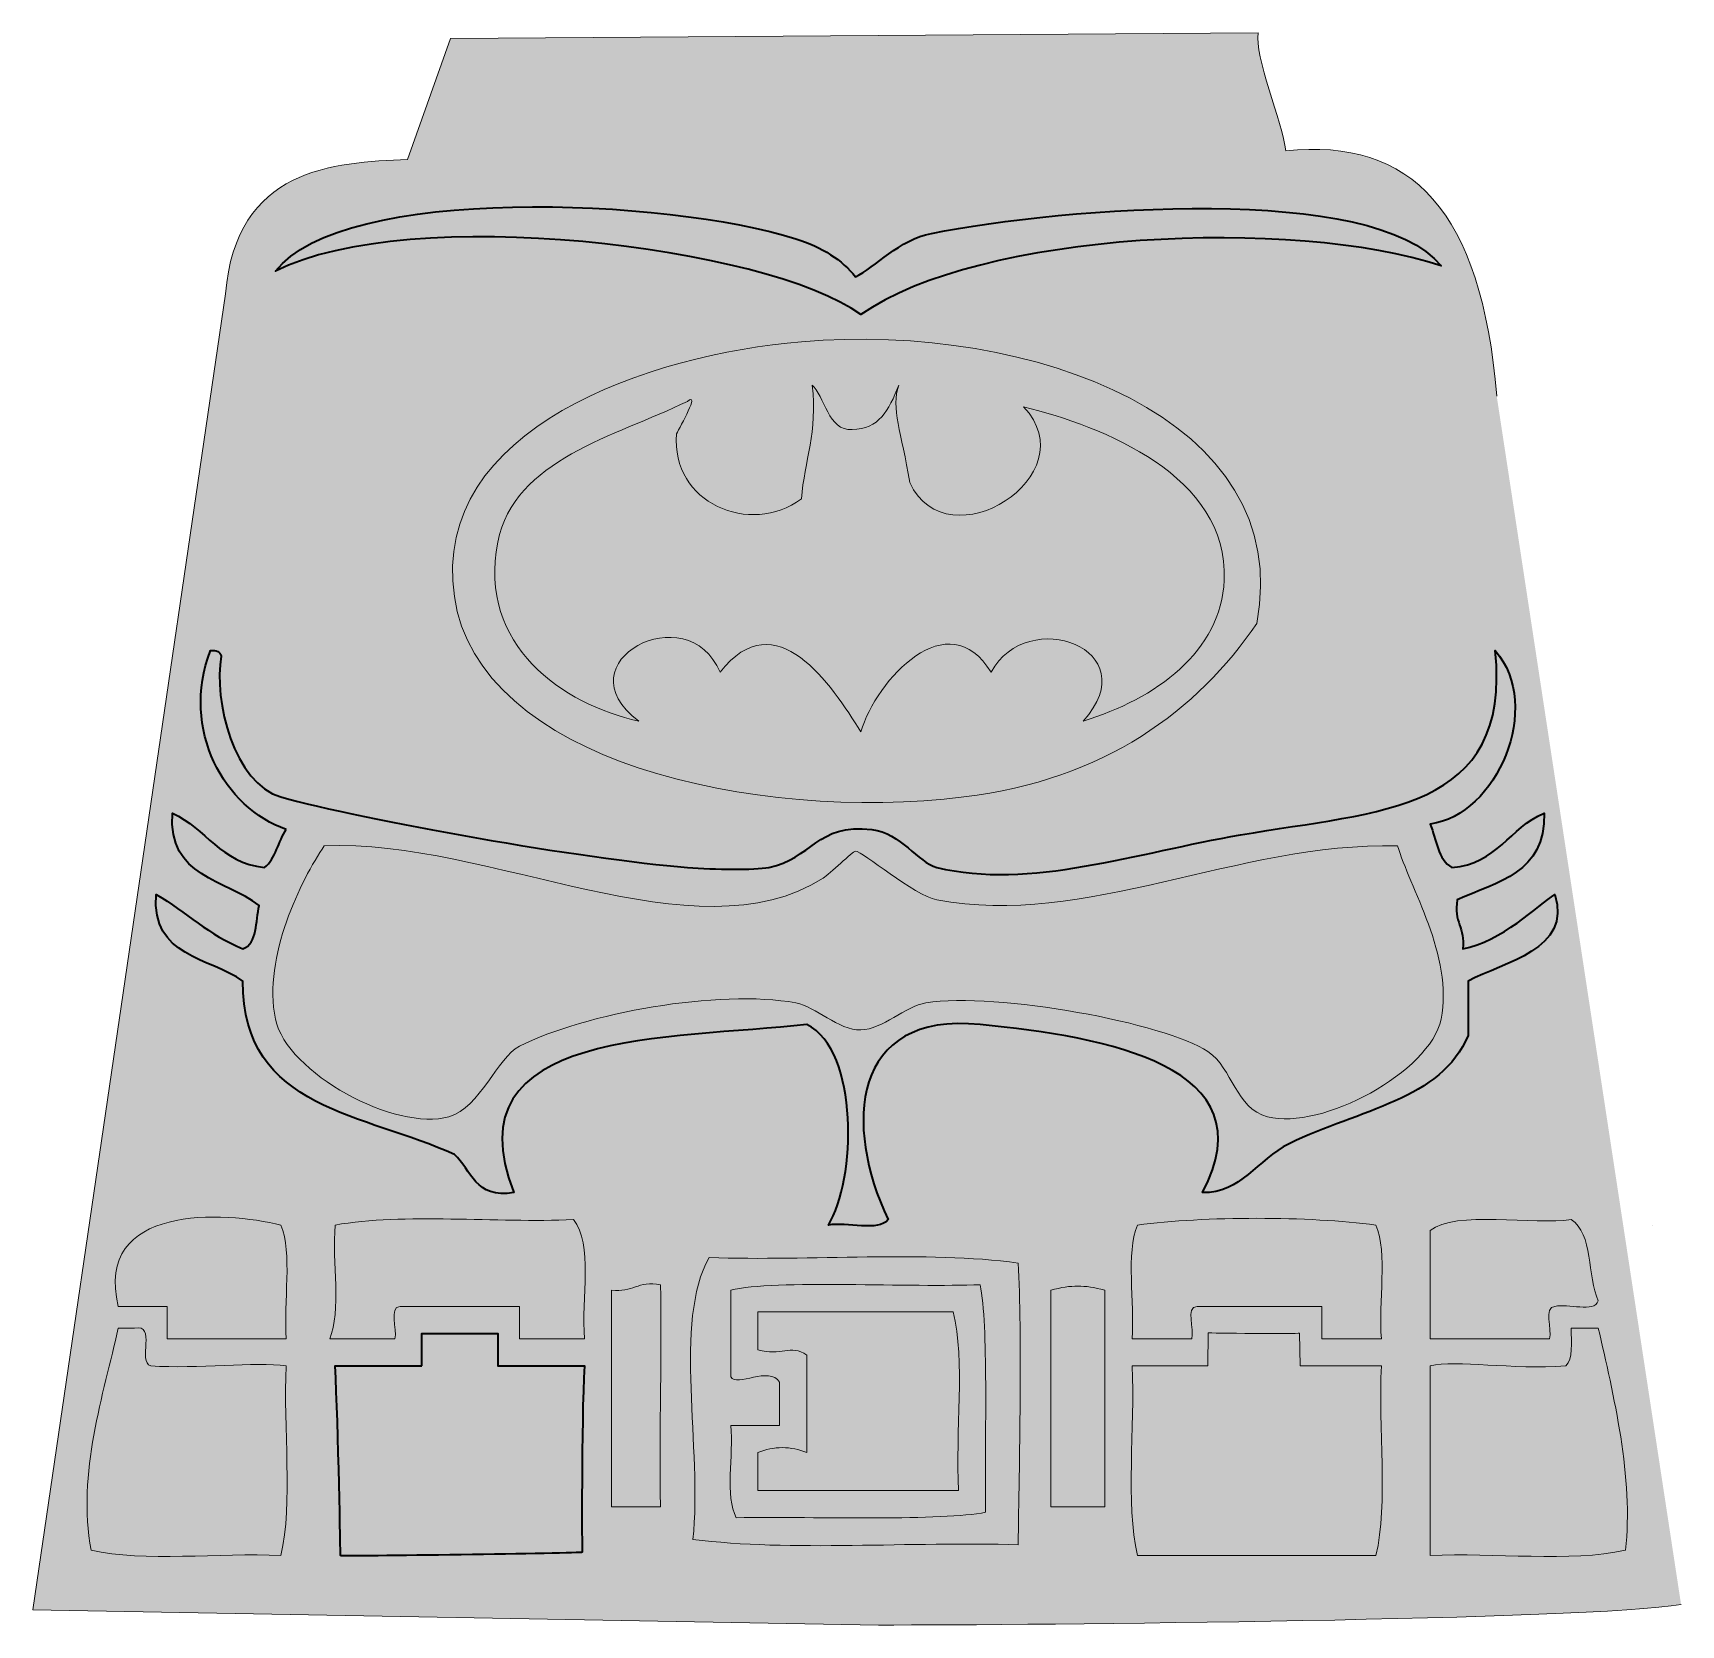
# Model space of a CAD drawing. Header units: inches. Extents: x 258 to 562, y 279 to 572.
import ezdxf

# ---------------------------------------------------------------- set-up
doc = ezdxf.new("R2010")
doc.units = ezdxf.units.IN
doc.header["$MEASUREMENT"] = 0
doc.layers.add('Layer 1', color=7, linetype='Continuous')

# ---------------------------------------------------------------- blocks, each defined once
blk = doc.blocks.new('block 2')
at = {"layer": 'Layer 1', "true_color": 0x676767}
h = blk.add_hatch(color=251, dxfattribs=at)
h.dxf.hatch_style = 2
edge = h.paths.add_edge_path()
edge.add_spline(control_points=[(398.32, 534.34), (374.77, 541.84), (314.54, 544.43), (302.33, 528.34), (327.01, 540.94), (392.76, 533.01), (410.31, 520.34), (431.95, 535.69), (490.3, 538.39), (517.3, 529.34), (505.09, 544.69), (447.94, 540.18), (423.31, 535.34), (417.37, 534.17), (412.99, 529.06), (409.31, 527.34), (406.89, 530.37), (403.12, 532.81), (398.32, 534.34)], knot_values=[0, 0, 0, 0, 1, 1, 1, 2, 2, 2, 3, 3, 3, 4, 4, 4, 5, 5, 5, 6, 6, 6, 6], degree=3, periodic=1)
at = {"layer": 'Layer 1', "color": 7, "lineweight": 35, "true_color": 0xffffff}
blk.add_open_spline([(398.32, 534.34), (374.77, 541.84), (314.54, 544.43), (302.33, 528.34), (327.01, 540.94), (392.76, 533.01), (410.31, 520.34), (431.95, 535.69), (490.3, 538.39), (517.3, 529.34), (505.09, 544.69), (447.94, 540.18), (423.31, 535.34), (417.37, 534.17), (412.99, 529.06), (409.31, 527.34), (406.89, 530.37), (403.12, 532.81), (398.32, 534.34)], degree=3, knots=[0, 0, 0, 0, 1, 1, 1, 2, 2, 2, 3, 3, 3, 4, 4, 4, 5, 5, 5, 6, 6, 6, 6], dxfattribs=at)
blk = doc.blocks.new('block 3')
at = {"layer": 'Layer 1', "true_color": 0xffdb00}
h = blk.add_hatch(color=40, dxfattribs=at)
h.dxf.hatch_style = 2
edge = h.paths.add_edge_path()
edge.add_spline(control_points=[(399.32, 515.34), (371.52, 512.97), (330.86, 499.49), (335.32, 468.35), (339.69, 437.91), (390.59, 426.65), (429.31, 431.35), (455.26, 434.5), (472.45, 447.32), (483.31, 463.35), (490.6, 501.22), (441.77, 518.96), (399.32, 515.34)], knot_values=[0, 0, 0, 0, 1, 1, 1, 2, 2, 2, 3, 3, 3, 4, 4, 4, 4], degree=3, periodic=1)
at = {"layer": 'Layer 1', "lineweight": 0}
blk.add_open_spline([(399.32, 515.34), (371.52, 512.97), (330.86, 499.49), (335.32, 468.35), (339.69, 437.91), (390.59, 426.65), (429.31, 431.35), (455.26, 434.5), (472.45, 447.32), (483.31, 463.35), (490.6, 501.22), (441.77, 518.96), (399.32, 515.34)], degree=3, knots=[0, 0, 0, 0, 1, 1, 1, 2, 2, 2, 3, 3, 3, 4, 4, 4, 4], dxfattribs=at)

msp = doc.modelspace()

# ---------------------------------------------------------------- hatches: boundary and pattern name
at = {"layer": 'Layer 1', "true_color": 0xffffff}
h = msp.add_hatch(color=7, dxfattribs=at)
edge = h.paths.add_edge_path()
edge.add_spline(control_points=[(561.57, 282.35), (544.77, 279.48), (441.72, 278.56), (413.52, 278.56), (413.52, 278.56), (257.6, 281.35), (257.6, 281.35), (257.6, 281.35), (293.1, 524.15), (293.1, 524.15), (295.1, 547.48), (312.96, 548.38), (326.69, 548.98), (326.69, 548.98), (334.59, 571.31), (334.59, 571.31), (334.59, 571.31), (483.58, 572.31), (483.58, 572.31), (482.77, 568.11), (488.11, 555.79), (488.68, 550.57), (511.94, 552.98), (524.77, 539.48), (527.57, 505.32)], knot_values=[0, 0, 0, 0, 1, 1, 1, 2, 2, 2, 3, 3, 3, 4, 4, 4, 5, 5, 5, 6, 6, 6, 7, 7, 7, 8, 8, 8, 8], degree=3, periodic=0)
edge.add_line((527.57, 505.32), (561.57, 282.35))
h = msp.add_hatch(color=7, dxfattribs=at)
edge = h.paths.add_edge_path()
edge.add_spline(control_points=[(399.32, 486.34), (399.91, 493.42), (402.34, 498.65), (401.32, 507.34), (403.5, 505.52), (404.33, 498.67), (408.67, 499.17), (413.67, 499.17), (415.39, 502.6), (417.31, 507.34), (415.76, 503.09), (417.83, 498.67), (419.31, 489.34), (426.38, 474.27), (452.25, 490.74), (440.31, 503.34), (454.91, 499.7), (478.12, 490.66), (477.31, 471.35), (476.75, 458.2), (464.69, 449.4), (451.31, 445.35), (463.24, 458.63), (441.03, 466.77), (434.31, 454.35), (426.48, 467.39), (413.11, 453.01), (410.31, 443.35), (404.87, 452.05), (394.61, 467.58), (384.32, 454.35), (378.44, 468.67), (354.75, 456.21), (369.32, 445.35), (355.44, 448.38), (339.56, 459.29), (343.32, 478.35), (346.35, 493.68), (364.97, 497.81), (378.32, 504.34), (380.71, 506.23), (376.98, 499.76), (376.32, 498.34), (375.18, 485.64), (389.91, 479.34), (399.32, 486.34)], knot_values=[0, 0, 0, 0, 1, 1, 1, 2, 2, 2, 3, 3, 3, 4, 4, 4, 5, 5, 5, 6, 6, 6, 7, 7, 7, 8, 8, 8, 9, 9, 9, 10, 10, 10, 11, 11, 11, 12, 12, 12, 13, 13, 13, 14, 14, 14, 15, 15, 15, 15], degree=3, periodic=1)
at = {"layer": 'Layer 1', "true_color": 0x676767}
h = msp.add_hatch(color=251, dxfattribs=at)
h.dxf.hatch_style = 2
edge = h.paths.add_edge_path()
edge.add_spline(control_points=[(304.33, 425.35), (302.85, 423.16), (302.38, 419.97), (300.33, 418.35), (292.16, 419.18), (289.55, 425.57), (283.33, 428.35), (282.49, 416.51), (293.1, 416.12), (299.33, 411.35), (298.62, 408.4), (299.05, 404.3), (296.33, 403.35), (290.1, 405.79), (285.83, 410.19), (280.33, 413.35), (279.45, 401.81), (290.1, 401.79), (296.33, 397.36), (296.14, 373.5), (319.21, 372.91), (335.32, 365.36), (338.54, 362.58), (339.08, 357.12), (346.32, 358.36), (334.19, 388.8), (375.4, 386.54), (400.32, 389.36), (410.08, 384.57), (409.44, 360.61), (404.31, 352.36), (407.68, 352.99), (413.6, 351.07), (415.31, 353.36), (407.12, 370.75), (408.42, 391.75), (432.31, 389.36), (455.65, 387.02), (485.65, 381.77), (473.31, 358.36), (480.39, 358.15), (483.31, 364.43), (489.3, 367.36), (502.38, 373.76), (517.3, 375.37), (522.3, 387.36), (522.3, 390.69), (522.3, 394.02), (522.3, 397.36), (528.98, 400.94), (541.47, 403.15), (538.3, 413.35), (535.2, 411.44), (528.44, 404.56), (521.3, 403.35), (521.83, 407.22), (519.52, 408.24), (520.3, 412.35), (527.61, 415.71), (536.66, 417.33), (536.3, 428.35), (529.92, 425.73), (527.7, 418.95), (519.3, 418.35), (516.69, 419.74), (516.47, 423.52), (515.3, 426.35), (527.6, 427.93), (536.19, 448.04), (527.3, 458.35), (530.31, 428.5), (506.25, 428.82), (480.31, 424.35), (461.37, 421.09), (441.24, 414.14), (424.31, 418.35), (420.77, 419.24), (417.71, 424.7), (412.31, 425.35), (402.18, 426.59), (401.21, 419.85), (393.32, 418.35), (390.56, 417.83), (383.41, 417.96), (378.32, 418.35), (359.48, 419.79), (318.36, 427.13), (303.33, 431.35), (294.73, 433.77), (290.82, 449.09), (292.33, 457.35), (292.11, 458.13), (291.49, 458.51), (290.33, 458.35), (284.77, 443.76), (292.93, 429.24), (304.33, 425.35)], knot_values=[0, 0, 0, 0, 1, 1, 1, 2, 2, 2, 3, 3, 3, 4, 4, 4, 5, 5, 5, 6, 6, 6, 7, 7, 7, 8, 8, 8, 9, 9, 9, 10, 10, 10, 11, 11, 11, 12, 12, 12, 13, 13, 13, 14, 14, 14, 15, 15, 15, 16, 16, 16, 17, 17, 17, 18, 18, 18, 19, 19, 19, 20, 20, 20, 21, 21, 21, 22, 22, 22, 23, 23, 23, 24, 24, 24, 25, 25, 25, 26, 26, 26, 27, 27, 27, 28, 28, 28, 29, 29, 29, 30, 30, 30, 31, 31, 31, 32, 32, 32, 32], degree=3, periodic=1)
at = {"layer": 'Layer 1', "true_color": 0xffffff}
h = msp.add_hatch(color=7, dxfattribs=at)
edge = h.paths.add_edge_path()
edge.add_spline(control_points=[(509.3, 422.35), (511.36, 414.93), (519.68, 401.9), (517.3, 390.36), (515.29, 380.59), (495.28, 369.77), (485.31, 372.36), (479.34, 373.91), (478.95, 381.21), (474.31, 384.36), (466.5, 389.65), (435.29, 395.4), (422.31, 393.36), (418.51, 392.76), (414.25, 388.44), (410.31, 388.36), (406.07, 388.27), (401.99, 392.69), (398.32, 393.36), (384.04, 395.94), (359.44, 391.47), (347.32, 385.36), (343.21, 383.28), (340.16, 374.05), (334.32, 372.36), (324.55, 369.52), (304.36, 380.44), (302.33, 390.36), (299.96, 401.91), (307.1, 416.05), (311.33, 422.35), (341.81, 423.66), (379.74, 401.37), (403.32, 416.35), (404.48, 417.09), (408.85, 421.34), (409.31, 421.35), (410.57, 421.39), (420.07, 413.15), (424.31, 412.35), (451.81, 407.2), (479.4, 422.91), (509.3, 422.35)], knot_values=[0, 0, 0, 0, 1, 1, 1, 2, 2, 2, 3, 3, 3, 4, 4, 4, 5, 5, 5, 6, 6, 6, 7, 7, 7, 8, 8, 8, 9, 9, 9, 10, 10, 10, 11, 11, 11, 12, 12, 12, 13, 13, 13, 14, 14, 14, 14], degree=3, periodic=1)
at = {"layer": 'Layer 1', "true_color": 0xffdb00}
h = msp.add_hatch(color=40, dxfattribs=at)
edge = h.paths.add_edge_path()
edge.add_spline(control_points=[(273.33, 337.36), (276.33, 337.36), (279.33, 337.36), (282.33, 337.36), (282.33, 335.36), (282.33, 333.36), (282.33, 331.36), (289.66, 331.36), (297, 331.36), (304.33, 331.36), (303.78, 338.15), (305.5, 347.2), (303.33, 352.36), (292.86, 354.96), (268.78, 356.21), (273.33, 337.36)], knot_values=[0, 0, 0, 0, 1, 1, 1, 2, 2, 2, 3, 3, 3, 4, 4, 4, 5, 5, 5, 5], degree=3, periodic=1)
h = msp.add_hatch(color=40, dxfattribs=at)
edge = h.paths.add_edge_path()
edge.add_spline(control_points=[(313.33, 352.36), (312.78, 345.58), (314.5, 336.52), (312.33, 331.36), (316.33, 331.36), (320.33, 331.36), (324.33, 331.36), (324.9, 333.12), (323.12, 337.24), (325.33, 337.36), (332.66, 337.36), (339.99, 337.36), (347.32, 337.36), (347.32, 335.36), (347.32, 333.36), (347.32, 331.36), (351.32, 331.36), (355.32, 331.36), (359.32, 331.36), (358.74, 338.79), (360.89, 348.93), (357.32, 353.36), (342.96, 352.72), (326.03, 354.65), (313.33, 352.36)], knot_values=[0, 0, 0, 0, 1, 1, 1, 2, 2, 2, 3, 3, 3, 4, 4, 4, 5, 5, 5, 6, 6, 6, 7, 7, 7, 8, 8, 8, 8], degree=3, periodic=1)
h = msp.add_hatch(color=40, dxfattribs=at)
edge = h.paths.add_edge_path()
edge.add_spline(control_points=[(461.31, 352.36), (459.13, 347.2), (460.86, 338.15), (460.31, 331.36), (463.97, 331.36), (467.64, 331.36), (471.31, 331.36), (471.88, 333.12), (470.1, 337.24), (472.31, 337.36), (479.97, 337.36), (487.64, 337.36), (495.3, 337.36), (495.3, 335.36), (495.3, 333.36), (495.3, 331.36), (498.97, 331.36), (502.64, 331.36), (506.3, 331.36), (505.75, 338.15), (507.48, 347.2), (505.3, 352.36), (492.9, 354.02), (473.71, 354.02), (461.31, 352.36)], knot_values=[0, 0, 0, 0, 1, 1, 1, 2, 2, 2, 3, 3, 3, 4, 4, 4, 5, 5, 5, 6, 6, 6, 7, 7, 7, 8, 8, 8, 8], degree=3, periodic=1)
h = msp.add_hatch(color=40, dxfattribs=at)
edge = h.paths.add_edge_path()
edge.add_spline(control_points=[(515.3, 351.36), (515.3, 344.7), (515.3, 338.03), (515.3, 331.36), (522.63, 331.36), (529.97, 331.36), (537.3, 331.36), (537.87, 333.12), (536.09, 337.24), (538.3, 337.36), (540.69, 337.97), (545.55, 336.11), (546.3, 338.36), (544.21, 342.94), (545.42, 350.82), (541.3, 353.36), (534.61, 352.39), (519.79, 355.1), (515.3, 351.36)], knot_values=[0, 0, 0, 0, 1, 1, 1, 2, 2, 2, 3, 3, 3, 4, 4, 4, 5, 5, 5, 6, 6, 6, 6], degree=3, periodic=1)
h = msp.add_hatch(color=40, dxfattribs=at)
edge = h.paths.add_edge_path()
edge.add_spline(control_points=[(382.32, 346.36), (375.62, 334.72), (381.1, 310.92), (379.32, 294.37), (397.34, 292.06), (419.63, 294.02), (439.31, 293.37), (439.52, 307.94), (440.04, 332.4), (439.31, 345.36), (422.29, 347.67), (401, 345.71), (382.32, 346.36)], knot_values=[0, 0, 0, 0, 1, 1, 1, 2, 2, 2, 3, 3, 3, 4, 4, 4, 4], degree=3, periodic=1)
h = msp.add_hatch(color=40, dxfattribs=at)
edge = h.paths.add_edge_path()
edge.add_spline(control_points=[(364.32, 340.36), (364.32, 327.03), (364.32, 313.7), (364.32, 300.37), (367.32, 300.37), (370.32, 300.37), (373.32, 300.37), (373.09, 314.32), (373.67, 330.33), (373.32, 341.36), (369.2, 342.15), (368.19, 339.83), (364.32, 340.36)], knot_values=[0, 0, 0, 0, 1, 1, 1, 2, 2, 2, 3, 3, 3, 4, 4, 4, 4], degree=3, periodic=1)
at = {"layer": 'Layer 1', "true_color": 0xffffff}
h = msp.add_hatch(color=7, dxfattribs=at)
edge = h.paths.add_edge_path()
edge.add_spline(control_points=[(432.31, 341.36), (433.83, 333.63), (433.14, 314.15), (433.31, 299.37), (425.32, 297.76), (402.8, 298.56), (387.32, 298.37), (385.21, 302.26), (386.82, 309.87), (386.32, 315.37), (389.32, 315.37), (392.32, 315.37), (395.32, 315.37), (395.32, 318.03), (395.32, 320.7), (395.32, 323.36), (393.44, 326.47), (387.34, 322.37), (386.32, 324.36), (386.32, 329.7), (386.32, 335.03), (386.32, 340.36), (394.14, 342.31), (420.12, 340.82), (432.31, 341.36)], knot_values=[0, 0, 0, 0, 1, 1, 1, 2, 2, 2, 3, 3, 3, 4, 4, 4, 5, 5, 5, 6, 6, 6, 7, 7, 7, 8, 8, 8, 8], degree=3, periodic=1)
edge = h.paths.add_edge_path()
edge.add_spline(control_points=[(391.32, 329.36), (395.58, 328.08), (397.3, 330.48), (400.32, 328.36), (400.32, 322.37), (400.32, 316.37), (400.32, 310.37), (397.49, 311.6), (394.14, 311.6), (391.32, 310.37), (391.32, 308.03), (391.32, 305.7), (391.32, 303.37), (403.65, 303.37), (415.98, 303.37), (428.31, 303.37), (427.7, 314.08), (429.58, 327.29), (427.31, 336.36), (415.31, 336.36), (403.32, 336.36), (391.32, 336.36), (391.32, 334.03), (391.32, 331.7), (391.32, 329.36)], knot_values=[0, 0, 0, 0, 1, 1, 1, 2, 2, 2, 3, 3, 3, 4, 4, 4, 5, 5, 5, 6, 6, 6, 7, 7, 7, 8, 8, 8, 8], degree=3, periodic=1)
at = {"layer": 'Layer 1', "true_color": 0xffdb00}
h = msp.add_hatch(color=40, dxfattribs=at)
edge = h.paths.add_edge_path()
edge.add_spline(control_points=[(445.31, 340.36), (445.31, 327.03), (445.31, 313.7), (445.31, 300.37), (448.64, 300.37), (451.98, 300.37), (455.31, 300.37), (455.31, 313.7), (455.31, 327.03), (455.31, 340.36), (451.31, 341.35), (449.31, 341.35), (445.31, 340.36)], knot_values=[0, 0, 0, 0, 1, 1, 1, 2, 2, 2, 3, 3, 3, 4, 4, 4, 4], degree=3, periodic=1)
h = msp.add_hatch(color=40, dxfattribs=at)
edge = h.paths.add_edge_path()
edge.add_spline(control_points=[(273.33, 333.36), (270.68, 321.3), (265.66, 306.44), (268.33, 292.37), (278.06, 290.1), (291.95, 291.99), (303.33, 291.37), (305.6, 301.1), (303.71, 314.99), (304.33, 326.36), (298.61, 327.18), (287.94, 325.83), (279.33, 326.36), (276.83, 327.2), (280.48, 334.18), (276.33, 333.36), (275.33, 333.36), (274.33, 333.36), (273.33, 333.36)], knot_values=[0, 0, 0, 0, 1, 1, 1, 2, 2, 2, 3, 3, 3, 4, 4, 4, 5, 5, 5, 6, 6, 6, 6], degree=3, periodic=1)
h = msp.add_hatch(color=40, dxfattribs=at)
h.dxf.hatch_style = 2
edge = h.paths.add_edge_path()
edge.add_spline(control_points=[(329.32, 326.36), (323.99, 326.36), (318.66, 326.36), (313.33, 326.36), (313.95, 314.99), (314.33, 291.37), (314.33, 291.37), (314.31, 291.19), (358.8, 291.76), (358.88, 292), (358.88, 292), (358.7, 315.32), (359.32, 326.36), (353.99, 326.36), (348.66, 326.36), (343.32, 326.36), (343.32, 328.36), (343.32, 330.36), (343.32, 332.36), (338.66, 332.36), (333.99, 332.36), (329.32, 332.36), (329.38, 332.19), (329.32, 326.36), (329.32, 326.36)], knot_values=[0, 0, 0, 0, 1, 1, 1, 2, 2, 2, 3, 3, 3, 4, 4, 4, 5, 5, 5, 6, 6, 6, 7, 7, 7, 8, 8, 8, 8], degree=3, periodic=1)
h = msp.add_hatch(color=40, dxfattribs=at)
edge = h.paths.add_edge_path()
edge.add_spline(control_points=[(474.33, 332.5), (474.33, 332.5), (474.31, 326.36), (474.31, 326.36), (469.64, 326.36), (464.97, 326.36), (460.31, 326.36), (460.93, 314.99), (459.04, 301.1), (461.31, 291.37), (475.97, 291.37), (490.64, 291.37), (505.3, 291.37), (507.57, 301.1), (505.68, 314.99), (506.3, 326.36), (501.3, 326.36), (496.3, 326.36), (491.3, 326.36), (491.3, 326.36), (491.17, 332.42), (491.17, 332.42), (491.11, 332.22), (474.17, 332.42), (474.33, 332.5)], knot_values=[0, 0, 0, 0, 1, 1, 1, 2, 2, 2, 3, 3, 3, 4, 4, 4, 5, 5, 5, 6, 6, 6, 7, 7, 7, 8, 8, 8, 8], degree=3, periodic=1)
h = msp.add_hatch(color=40, dxfattribs=at)
edge = h.paths.add_edge_path()
edge.add_spline(control_points=[(540.3, 326.36), (530.45, 325.67), (520.12, 327.53), (515.3, 326.36), (515.3, 314.7), (515.3, 303.03), (515.3, 291.37), (527.01, 291.99), (541.24, 290.09), (551.3, 292.37), (552.91, 305.38), (549.05, 321.4), (546.3, 333.36), (544.63, 333.36), (542.96, 333.36), (541.3, 333.36), (541.29, 330.71), (541.68, 327.65), (540.3, 326.36)], knot_values=[0, 0, 0, 0, 1, 1, 1, 2, 2, 2, 3, 3, 3, 4, 4, 4, 5, 5, 5, 6, 6, 6, 6], degree=3, periodic=1)

# ---------------------------------------------------------------- linework, layer by layer
at = {"layer": 'Layer 1', "lineweight": 0}
msp.add_lwpolyline([(556.3, 352.36), (556.3, 352.36)], dxfattribs=at)
for points, knots in [([(561.57, 282.35), (544.77, 279.48), (441.72, 278.56), (413.52, 278.56), (413.52, 278.56), (257.6, 281.35), (257.6, 281.35), (257.6, 281.35), (293.1, 524.15), (293.1, 524.15), (295.1, 547.48), (312.96, 548.38), (326.69, 548.98), (326.69, 548.98), (334.59, 571.31), (334.59, 571.31), (334.59, 571.31), (483.58, 572.31), (483.58, 572.31), (482.77, 568.11), (488.11, 555.79), (488.68, 550.57), (511.94, 552.98), (524.77, 539.48), (527.57, 505.32)], [0, 0, 0, 0, 1, 1, 1, 2, 2, 2, 3, 3, 3, 4, 4, 4, 5, 5, 5, 6, 6, 6, 7, 7, 7, 8, 8, 8, 8]), ([(399.32, 486.34), (399.91, 493.42), (402.34, 498.65), (401.32, 507.34), (403.5, 505.52), (404.33, 498.67), (408.67, 499.17), (413.67, 499.17), (415.39, 502.6), (417.31, 507.34), (415.76, 503.09), (417.83, 498.67), (419.31, 489.34), (426.38, 474.27), (452.25, 490.74), (440.31, 503.34), (454.91, 499.7), (478.12, 490.66), (477.31, 471.35), (476.75, 458.2), (464.69, 449.4), (451.31, 445.35), (463.24, 458.63), (441.03, 466.77), (434.31, 454.35), (426.48, 467.39), (413.11, 453.01), (410.31, 443.35), (404.87, 452.05), (394.61, 467.58), (384.32, 454.35), (378.44, 468.67), (354.75, 456.21), (369.32, 445.35), (355.44, 448.38), (339.56, 459.29), (343.32, 478.35), (346.35, 493.68), (364.97, 497.81), (378.32, 504.34), (380.71, 506.23), (376.98, 499.76), (376.32, 498.34), (375.18, 485.64), (389.91, 479.34), (399.32, 486.34)], [0, 0, 0, 0, 1, 1, 1, 2, 2, 2, 3, 3, 3, 4, 4, 4, 5, 5, 5, 6, 6, 6, 7, 7, 7, 8, 8, 8, 9, 9, 9, 10, 10, 10, 11, 11, 11, 12, 12, 12, 13, 13, 13, 14, 14, 14, 15, 15, 15, 15]), ([(509.3, 422.35), (511.36, 414.93), (519.68, 401.9), (517.3, 390.36), (515.29, 380.59), (495.28, 369.77), (485.31, 372.36), (479.34, 373.91), (478.95, 381.21), (474.31, 384.36), (466.5, 389.65), (435.29, 395.4), (422.31, 393.36), (418.51, 392.76), (414.25, 388.44), (410.31, 388.36), (406.07, 388.27), (401.99, 392.69), (398.32, 393.36), (384.04, 395.94), (359.44, 391.47), (347.32, 385.36), (343.21, 383.28), (340.16, 374.05), (334.32, 372.36), (324.55, 369.52), (304.36, 380.44), (302.33, 390.36), (299.96, 401.91), (307.1, 416.05), (311.33, 422.35), (341.81, 423.66), (379.74, 401.37), (403.32, 416.35), (404.48, 417.09), (408.85, 421.34), (409.31, 421.35), (410.57, 421.39), (420.07, 413.15), (424.31, 412.35), (451.81, 407.2), (479.4, 422.91), (509.3, 422.35)], [0, 0, 0, 0, 1, 1, 1, 2, 2, 2, 3, 3, 3, 4, 4, 4, 5, 5, 5, 6, 6, 6, 7, 7, 7, 8, 8, 8, 9, 9, 9, 10, 10, 10, 11, 11, 11, 12, 12, 12, 13, 13, 13, 14, 14, 14, 14]), ([(273.33, 337.36), (276.33, 337.36), (279.33, 337.36), (282.33, 337.36), (282.33, 335.36), (282.33, 333.36), (282.33, 331.36), (289.66, 331.36), (297, 331.36), (304.33, 331.36), (303.78, 338.15), (305.5, 347.2), (303.33, 352.36), (292.86, 354.96), (268.78, 356.21), (273.33, 337.36)], [0, 0, 0, 0, 1, 1, 1, 2, 2, 2, 3, 3, 3, 4, 4, 4, 5, 5, 5, 5]), ([(313.33, 352.36), (312.78, 345.58), (314.5, 336.52), (312.33, 331.36), (316.33, 331.36), (320.33, 331.36), (324.33, 331.36), (324.9, 333.12), (323.12, 337.24), (325.33, 337.36), (332.66, 337.36), (339.99, 337.36), (347.32, 337.36), (347.32, 335.36), (347.32, 333.36), (347.32, 331.36), (351.32, 331.36), (355.32, 331.36), (359.32, 331.36), (358.74, 338.79), (360.89, 348.93), (357.32, 353.36), (342.96, 352.72), (326.03, 354.65), (313.33, 352.36)], [0, 0, 0, 0, 1, 1, 1, 2, 2, 2, 3, 3, 3, 4, 4, 4, 5, 5, 5, 6, 6, 6, 7, 7, 7, 8, 8, 8, 8]), ([(461.31, 352.36), (459.13, 347.2), (460.86, 338.15), (460.31, 331.36), (463.97, 331.36), (467.64, 331.36), (471.31, 331.36), (471.88, 333.12), (470.1, 337.24), (472.31, 337.36), (479.97, 337.36), (487.64, 337.36), (495.3, 337.36), (495.3, 335.36), (495.3, 333.36), (495.3, 331.36), (498.97, 331.36), (502.64, 331.36), (506.3, 331.36), (505.75, 338.15), (507.48, 347.2), (505.3, 352.36), (492.9, 354.02), (473.71, 354.02), (461.31, 352.36)], [0, 0, 0, 0, 1, 1, 1, 2, 2, 2, 3, 3, 3, 4, 4, 4, 5, 5, 5, 6, 6, 6, 7, 7, 7, 8, 8, 8, 8]), ([(515.3, 351.36), (515.3, 344.7), (515.3, 338.03), (515.3, 331.36), (522.63, 331.36), (529.97, 331.36), (537.3, 331.36), (537.87, 333.12), (536.09, 337.24), (538.3, 337.36), (540.69, 337.97), (545.55, 336.11), (546.3, 338.36), (544.21, 342.94), (545.42, 350.82), (541.3, 353.36), (534.61, 352.39), (519.79, 355.1), (515.3, 351.36)], [0, 0, 0, 0, 1, 1, 1, 2, 2, 2, 3, 3, 3, 4, 4, 4, 5, 5, 5, 6, 6, 6, 6]), ([(382.32, 346.36), (375.62, 334.72), (381.1, 310.92), (379.32, 294.37), (397.34, 292.06), (419.63, 294.02), (439.31, 293.37), (439.52, 307.94), (440.04, 332.4), (439.31, 345.36), (422.29, 347.67), (401, 345.71), (382.32, 346.36)], [0, 0, 0, 0, 1, 1, 1, 2, 2, 2, 3, 3, 3, 4, 4, 4, 4]), ([(364.32, 340.36), (364.32, 327.03), (364.32, 313.7), (364.32, 300.37), (367.32, 300.37), (370.32, 300.37), (373.32, 300.37), (373.09, 314.32), (373.67, 330.33), (373.32, 341.36), (369.2, 342.15), (368.19, 339.83), (364.32, 340.36)], [0, 0, 0, 0, 1, 1, 1, 2, 2, 2, 3, 3, 3, 4, 4, 4, 4]), ([(432.31, 341.36), (433.83, 333.63), (433.14, 314.15), (433.31, 299.37), (425.32, 297.76), (402.8, 298.56), (387.32, 298.37), (385.21, 302.26), (386.82, 309.87), (386.32, 315.37), (389.32, 315.37), (392.32, 315.37), (395.32, 315.37), (395.32, 318.03), (395.32, 320.7), (395.32, 323.36), (393.44, 326.47), (387.34, 322.37), (386.32, 324.36), (386.32, 329.7), (386.32, 335.03), (386.32, 340.36), (394.14, 342.31), (420.12, 340.82), (432.31, 341.36)], [0, 0, 0, 0, 1, 1, 1, 2, 2, 2, 3, 3, 3, 4, 4, 4, 5, 5, 5, 6, 6, 6, 7, 7, 7, 8, 8, 8, 8]), ([(445.31, 340.36), (445.31, 327.03), (445.31, 313.7), (445.31, 300.37), (448.64, 300.37), (451.98, 300.37), (455.31, 300.37), (455.31, 313.7), (455.31, 327.03), (455.31, 340.36), (451.31, 341.35), (449.31, 341.35), (445.31, 340.36)], [0, 0, 0, 0, 1, 1, 1, 2, 2, 2, 3, 3, 3, 4, 4, 4, 4]), ([(391.32, 329.36), (395.58, 328.08), (397.3, 330.48), (400.32, 328.36), (400.32, 322.37), (400.32, 316.37), (400.32, 310.37), (397.49, 311.6), (394.14, 311.6), (391.32, 310.37), (391.32, 308.03), (391.32, 305.7), (391.32, 303.37), (403.65, 303.37), (415.98, 303.37), (428.31, 303.37), (427.7, 314.08), (429.58, 327.29), (427.31, 336.36), (415.31, 336.36), (403.32, 336.36), (391.32, 336.36), (391.32, 334.03), (391.32, 331.7), (391.32, 329.36)], [0, 0, 0, 0, 1, 1, 1, 2, 2, 2, 3, 3, 3, 4, 4, 4, 5, 5, 5, 6, 6, 6, 7, 7, 7, 8, 8, 8, 8]), ([(273.33, 333.36), (270.68, 321.3), (265.66, 306.44), (268.33, 292.37), (278.06, 290.1), (291.95, 291.99), (303.33, 291.37), (305.6, 301.1), (303.71, 314.99), (304.33, 326.36), (298.61, 327.18), (287.94, 325.83), (279.33, 326.36), (276.83, 327.2), (280.48, 334.18), (276.33, 333.36), (275.33, 333.36), (274.33, 333.36), (273.33, 333.36)], [0, 0, 0, 0, 1, 1, 1, 2, 2, 2, 3, 3, 3, 4, 4, 4, 5, 5, 5, 6, 6, 6, 6]), ([(474.33, 332.5), (474.33, 332.5), (474.31, 326.36), (474.31, 326.36), (469.64, 326.36), (464.97, 326.36), (460.31, 326.36), (460.93, 314.99), (459.04, 301.1), (461.31, 291.37), (475.97, 291.37), (490.64, 291.37), (505.3, 291.37), (507.57, 301.1), (505.68, 314.99), (506.3, 326.36), (501.3, 326.36), (496.3, 326.36), (491.3, 326.36), (491.3, 326.36), (491.17, 332.42), (491.17, 332.42), (491.11, 332.22), (474.17, 332.42), (474.33, 332.5)], [0, 0, 0, 0, 1, 1, 1, 2, 2, 2, 3, 3, 3, 4, 4, 4, 5, 5, 5, 6, 6, 6, 7, 7, 7, 8, 8, 8, 8]), ([(540.3, 326.36), (530.45, 325.67), (520.12, 327.53), (515.3, 326.36), (515.3, 314.7), (515.3, 303.03), (515.3, 291.37), (527.01, 291.99), (541.24, 290.09), (551.3, 292.37), (552.91, 305.38), (549.05, 321.4), (546.3, 333.36), (544.63, 333.36), (542.96, 333.36), (541.3, 333.36), (541.29, 330.71), (541.68, 327.65), (540.3, 326.36)], [0, 0, 0, 0, 1, 1, 1, 2, 2, 2, 3, 3, 3, 4, 4, 4, 5, 5, 5, 6, 6, 6, 6])]:
    msp.add_open_spline(points, degree=3, knots=knots, dxfattribs=at)
at = {"layer": 'Layer 1', "color": 7, "lineweight": 35, "true_color": 0xffffff}
for points, knots in [([(304.33, 425.35), (302.85, 423.16), (302.38, 419.97), (300.33, 418.35), (292.16, 419.18), (289.55, 425.57), (283.33, 428.35), (282.49, 416.51), (293.1, 416.12), (299.33, 411.35), (298.62, 408.4), (299.05, 404.3), (296.33, 403.35), (290.1, 405.79), (285.83, 410.19), (280.33, 413.35), (279.45, 401.81), (290.1, 401.79), (296.33, 397.36), (296.14, 373.5), (319.21, 372.91), (335.32, 365.36), (338.54, 362.58), (339.08, 357.12), (346.32, 358.36), (334.19, 388.8), (375.4, 386.54), (400.32, 389.36), (410.08, 384.57), (409.44, 360.61), (404.31, 352.36), (407.68, 352.99), (413.6, 351.07), (415.31, 353.36), (407.12, 370.75), (408.42, 391.75), (432.31, 389.36), (455.65, 387.02), (485.65, 381.77), (473.31, 358.36), (480.39, 358.15), (483.31, 364.43), (489.3, 367.36), (502.38, 373.76), (517.3, 375.37), (522.3, 387.36), (522.3, 390.69), (522.3, 394.02), (522.3, 397.36), (528.98, 400.94), (541.47, 403.15), (538.3, 413.35), (535.2, 411.44), (528.44, 404.56), (521.3, 403.35), (521.83, 407.22), (519.52, 408.24), (520.3, 412.35), (527.61, 415.71), (536.66, 417.33), (536.3, 428.35), (529.92, 425.73), (527.7, 418.95), (519.3, 418.35), (516.69, 419.74), (516.47, 423.52), (515.3, 426.35), (527.6, 427.93), (536.19, 448.04), (527.3, 458.35), (530.31, 428.5), (506.25, 428.82), (480.31, 424.35), (461.37, 421.09), (441.24, 414.14), (424.31, 418.35), (420.77, 419.24), (417.71, 424.7), (412.31, 425.35), (402.18, 426.59), (401.21, 419.85), (393.32, 418.35), (390.56, 417.83), (383.41, 417.96), (378.32, 418.35), (359.48, 419.79), (318.36, 427.13), (303.33, 431.35), (294.73, 433.77), (290.82, 449.09), (292.33, 457.35), (292.11, 458.13), (291.49, 458.51), (290.33, 458.35), (284.77, 443.76), (292.93, 429.24), (304.33, 425.35)], [0, 0, 0, 0, 1, 1, 1, 2, 2, 2, 3, 3, 3, 4, 4, 4, 5, 5, 5, 6, 6, 6, 7, 7, 7, 8, 8, 8, 9, 9, 9, 10, 10, 10, 11, 11, 11, 12, 12, 12, 13, 13, 13, 14, 14, 14, 15, 15, 15, 16, 16, 16, 17, 17, 17, 18, 18, 18, 19, 19, 19, 20, 20, 20, 21, 21, 21, 22, 22, 22, 23, 23, 23, 24, 24, 24, 25, 25, 25, 26, 26, 26, 27, 27, 27, 28, 28, 28, 29, 29, 29, 30, 30, 30, 31, 31, 31, 32, 32, 32, 32]), ([(304.33, 425.35), (302.85, 423.16), (302.38, 419.97), (300.33, 418.35), (292.16, 419.18), (289.55, 425.57), (283.33, 428.35), (282.49, 416.51), (293.1, 416.12), (299.33, 411.35), (298.62, 408.4), (299.05, 404.3), (296.33, 403.35), (290.1, 405.79), (285.83, 410.19), (280.33, 413.35), (279.45, 401.81), (290.1, 401.79), (296.33, 397.36), (296.14, 373.5), (319.21, 372.91), (335.32, 365.36), (338.54, 362.58), (339.08, 357.12), (346.32, 358.36), (334.19, 388.8), (375.4, 386.54), (400.32, 389.36), (410.08, 384.57), (409.44, 360.61), (404.31, 352.36), (407.68, 352.99), (413.6, 351.07), (415.31, 353.36), (407.12, 370.75), (408.42, 391.75), (432.31, 389.36), (455.65, 387.02), (485.65, 381.77), (473.31, 358.36), (480.39, 358.15), (483.31, 364.43), (489.3, 367.36), (502.38, 373.76), (517.3, 375.37), (522.3, 387.36), (522.3, 390.69), (522.3, 394.02), (522.3, 397.36), (528.98, 400.94), (541.47, 403.15), (538.3, 413.35), (535.2, 411.44), (528.44, 404.56), (521.3, 403.35), (521.83, 407.22), (519.52, 408.24), (520.3, 412.35), (527.61, 415.71), (536.66, 417.33), (536.3, 428.35), (529.92, 425.73), (527.7, 418.95), (519.3, 418.35), (516.69, 419.74), (516.47, 423.52), (515.3, 426.35), (527.6, 427.93), (536.19, 448.04), (527.3, 458.35), (530.31, 428.5), (506.25, 428.82), (480.31, 424.35), (461.37, 421.09), (441.24, 414.14), (424.31, 418.35), (420.77, 419.24), (417.71, 424.7), (412.31, 425.35), (402.18, 426.59), (401.21, 419.85), (393.32, 418.35), (390.56, 417.83), (383.41, 417.96), (378.32, 418.35), (359.48, 419.79), (318.36, 427.13), (303.33, 431.35), (294.73, 433.77), (290.82, 449.09), (292.33, 457.35), (292.11, 458.13), (291.49, 458.51), (290.33, 458.35), (284.77, 443.76), (292.93, 429.24), (304.33, 425.35)], [0, 0, 0, 0, 1, 1, 1, 2, 2, 2, 3, 3, 3, 4, 4, 4, 5, 5, 5, 6, 6, 6, 7, 7, 7, 8, 8, 8, 9, 9, 9, 10, 10, 10, 11, 11, 11, 12, 12, 12, 13, 13, 13, 14, 14, 14, 15, 15, 15, 16, 16, 16, 17, 17, 17, 18, 18, 18, 19, 19, 19, 20, 20, 20, 21, 21, 21, 22, 22, 22, 23, 23, 23, 24, 24, 24, 25, 25, 25, 26, 26, 26, 27, 27, 27, 28, 28, 28, 29, 29, 29, 30, 30, 30, 31, 31, 31, 32, 32, 32, 32]), ([(329.32, 326.36), (323.99, 326.36), (318.66, 326.36), (313.33, 326.36), (313.95, 314.99), (314.33, 291.37), (314.33, 291.37), (314.31, 291.19), (358.8, 291.76), (358.88, 292), (358.88, 292), (358.7, 315.32), (359.32, 326.36), (353.99, 326.36), (348.66, 326.36), (343.32, 326.36), (343.32, 328.36), (343.32, 330.36), (343.32, 332.36), (338.66, 332.36), (333.99, 332.36), (329.32, 332.36), (329.38, 332.19), (329.32, 326.36), (329.32, 326.36)], [0, 0, 0, 0, 1, 1, 1, 2, 2, 2, 3, 3, 3, 4, 4, 4, 5, 5, 5, 6, 6, 6, 7, 7, 7, 8, 8, 8, 8])]:
    msp.add_open_spline(points, degree=3, knots=knots, dxfattribs=at)

# ---------------------------------------------------------------- block references
at = {"layer": 'Layer 1'}
for name in ['block 2', 'block 3']:
    msp.add_blockref(name, (0, 0), dxfattribs=at)

doc.saveas('drawing.dxf')
